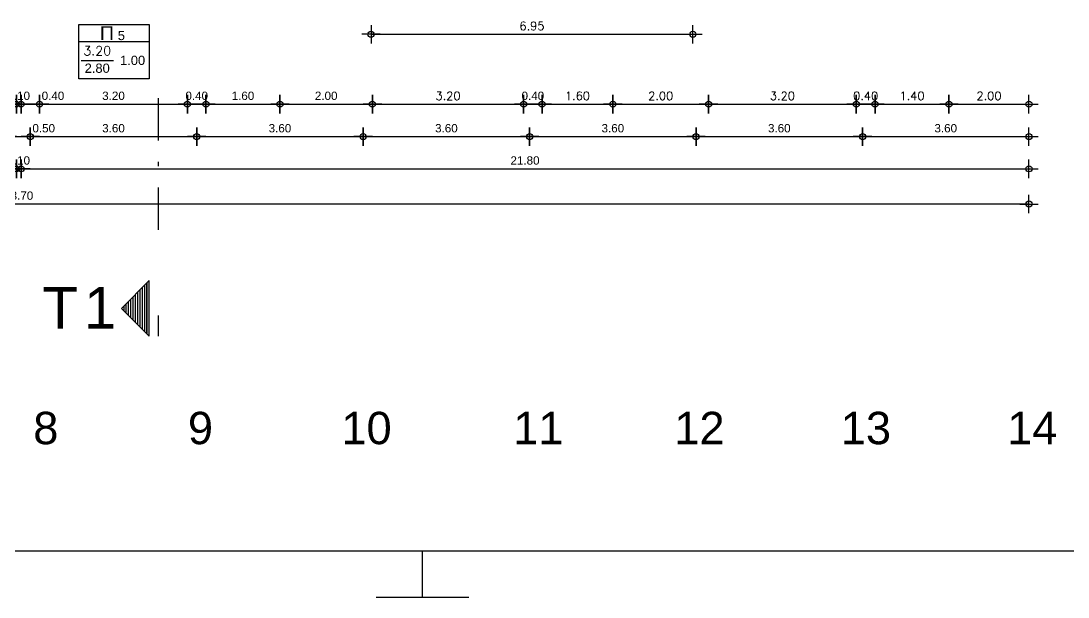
# Model space of a CAD drawing. Header units: metres. Extents: x 0 to 132, y -109 to 310.
# Drawn here: x 33.32 to 55.96, y 0 to 12.45 of the extents above; entities that cross this region are included whole.
import ezdxf

# ---------------------------------------------------------------- set-up
doc = ezdxf.new("R2010")
doc.units = ezdxf.units.M
doc.header["$LTSCALE"] = 0.036
doc.linetypes.add('DASHDOTX2', pattern=[50.8, 25.4, -12.7, 0, -12.7])
doc.layers.get('Defpoints').update_dxf_attribs({"color": 252})
for name, color, linetype in [('arxitektonika', 254, 'Continuous'), ('BORDER', 252, 'Continuous'), ('DIMBLK', 252, 'Continuous'), ('LAYER-ON', 252, 'Continuous'), ('MARKS', 252, 'Continuous')]:
    doc.layers.add(name, color=color, linetype=linetype)
doc.styles.add('COMU-N', font='arial.ttf')
doc.styles.get("Standard").update_dxf_attribs({"font": 'arial.ttf'})
doc.dimstyles.new('CADWDOT', dxfattribs={"dimscale": 0.1, "dimtxt": 1.8, "dimasz": 0.08, "dimexe": 2, "dimexo": 0, "dimgap": 0.09, "dimtad": 0, "dimrnd": 0.001, "dimzin": 0, "dimdsep": 46, "dimtxsty": 'Standard', "dimblk1": 'ARTDIM', "dimblk2": 'ARTDIM', "dimsah": 1, "dimcen": 0.09, "dimdle": 0.05, "dimse1": 1, "dimse2": 1, "dimadec": 0, "dimazin": 0, "dimtfac": 1, "dimtmove": 0, "dimatfit": 3, "dimldrblk": 'ARTDIM', "dimfxl": 2, "dimtvp": 0.9999, "dimtolj": 1, "dimtzin": 0, "dimarcsym": 0})

# ---------------------------------------------------------------- blocks, each defined once
blk = doc.blocks.new('art103')
at = {"layer": 'BORDER'}
blk.add_line((0.25, 0.25), (20.75, 0.25), dxfattribs=at)
at = {"layer": 'MARKS'}
for p, q in [((10.5, 0), (10.5, 0.25)), ((10.25, 0), (10.75, 0))]:
    blk.add_line(p, q, dxfattribs=at)
blk = doc.blocks.new('ARTDIM')
at = {"layer": 'DIMBLK'}
for p, q in [((-24.9975, 0), (24.9975, 0)), ((0, -24.9975), (0, 24.9975))]:
    blk.add_line(p, q, dxfattribs=at)
blk.add_circle((0, 0), 8.25, dxfattribs=at)
blk = doc.blocks.new('*D241')
at = {"layer": 'arxitektonika', "color": 0, "lineweight": -2}
blk.add_line((40.896, 12.165), (47.84, 12.165), dxfattribs=at)
at = {"layer": 'Defpoints', "color": 0, "transparency": 16777216}
for p in [(40.888, 12.683), (47.848, 12.683), (47.848, 12.165)]:
    blk.add_point(p, dxfattribs=at)
at = {"layer": 'arxitektonika', "color": 0, "lineweight": -2, "xscale": 0.008, "yscale": 0.008, "zscale": 0.008, "rotation": 180}
blk.add_blockref('ARTDIM', (40.888, 12.165), dxfattribs=at)
at = {"layer": 'arxitektonika', "color": 0, "lineweight": -2, "xscale": 0.008, "yscale": 0.008, "zscale": 0.008}
blk.add_blockref('ARTDIM', (47.848, 12.165), dxfattribs=at)
at = {"layer": 'arxitektonika', "color": 0, "insert": (44.368, 12.345), "char_height": 0.18, "attachment_point": 5}
blk.add_mtext('\\A1;{\\Fcomplex.shx;6.95}', dxfattribs=at)
blk = doc.blocks.new('*D109')
at = {"layer": 'arxitektonika', "color": 0, "lineweight": -2}
blk.add_line((31.226, 10.654), (33.21, 10.654), dxfattribs=at)
at = {"layer": 'Defpoints', "color": 0, "transparency": 16777216}
for p in [(33.218, 10.654), (31.218, 10.283), (33.218, 10.283)]:
    blk.add_point(p, dxfattribs=at)
at = {"layer": 'arxitektonika', "color": 0, "lineweight": -2, "xscale": 0.008, "yscale": 0.008, "zscale": 0.008, "rotation": 180}
blk.add_blockref('ARTDIM', (31.218, 10.654), dxfattribs=at)
at = {"layer": 'arxitektonika', "color": 0, "lineweight": -2, "xscale": 0.008, "yscale": 0.008, "zscale": 0.008}
blk.add_blockref('ARTDIM', (33.218, 10.654), dxfattribs=at)
at = {"layer": 'arxitektonika', "color": 0, "insert": (32.218, 10.834), "char_height": 0.18, "attachment_point": 5}
blk.add_mtext('\\A1;2.00', dxfattribs=at)
blk = doc.blocks.new('*D110')
at = {"layer": 'arxitektonika', "color": 0, "lineweight": -2}
blk.add_line((33.226, 10.654), (33.31, 10.654), dxfattribs=at)
at = {"layer": 'Defpoints', "color": 0, "transparency": 16777216}
for p in [(33.218, 12.433), (33.318, 12.433), (33.318, 10.654)]:
    blk.add_point(p, dxfattribs=at)
at = {"layer": 'arxitektonika', "color": 0, "lineweight": -2, "xscale": 0.008, "yscale": 0.008, "zscale": 0.008, "rotation": 180}
blk.add_blockref('ARTDIM', (33.218, 10.654), dxfattribs=at)
at = {"layer": 'arxitektonika', "color": 0, "lineweight": -2, "xscale": 0.008, "yscale": 0.008, "zscale": 0.008}
blk.add_blockref('ARTDIM', (33.318, 10.654), dxfattribs=at)
at = {"layer": 'arxitektonika', "color": 0, "insert": (33.268, 10.834), "char_height": 0.18, "attachment_point": 5}
blk.add_mtext('\\A1;0.10', dxfattribs=at)
blk = doc.blocks.new('*D111')
at = {"layer": 'arxitektonika', "color": 0, "lineweight": -2}
for p, q in [((33.326, 10.654), (33.71, 10.654)), ((33.718, 10.654), (34.293, 10.654))]:
    blk.add_line(p, q, dxfattribs=at)
at = {"layer": 'Defpoints', "color": 0, "transparency": 16777216}
for p in [(33.718, 10.654), (33.318, 10.283), (33.718, 10.283)]:
    blk.add_point(p, dxfattribs=at)
at = {"layer": 'arxitektonika', "color": 0, "lineweight": -2, "xscale": 0.008, "yscale": 0.008, "zscale": 0.008, "rotation": 180}
blk.add_blockref('ARTDIM', (33.318, 10.654), dxfattribs=at)
at = {"layer": 'arxitektonika', "color": 0, "lineweight": -2, "xscale": 0.008, "yscale": 0.008, "zscale": 0.008}
blk.add_blockref('ARTDIM', (33.718, 10.654), dxfattribs=at)
at = {"layer": 'arxitektonika', "color": 0, "insert": (34.009, 10.834), "char_height": 0.18, "attachment_point": 5}
blk.add_mtext('\\A1;0.40', dxfattribs=at)
blk = doc.blocks.new('*D112')
at = {"layer": 'arxitektonika', "color": 0, "lineweight": -2}
blk.add_line((33.726, 10.654), (36.91, 10.654), dxfattribs=at)
at = {"layer": 'Defpoints', "color": 0, "transparency": 16777216}
for p in [(36.918, 10.654), (33.718, 10.283), (36.918, 10.283)]:
    blk.add_point(p, dxfattribs=at)
at = {"layer": 'arxitektonika', "color": 0, "lineweight": -2, "xscale": 0.008, "yscale": 0.008, "zscale": 0.008, "rotation": 180}
blk.add_blockref('ARTDIM', (33.718, 10.654), dxfattribs=at)
at = {"layer": 'arxitektonika', "color": 0, "lineweight": -2, "xscale": 0.008, "yscale": 0.008, "zscale": 0.008}
blk.add_blockref('ARTDIM', (36.918, 10.654), dxfattribs=at)
at = {"layer": 'arxitektonika', "color": 0, "insert": (35.318, 10.834), "char_height": 0.18, "attachment_point": 5}
blk.add_mtext('\\A1;3.20', dxfattribs=at)
blk = doc.blocks.new('*D113')
at = {"layer": 'arxitektonika', "color": 0, "lineweight": -2}
blk.add_line((36.926, 10.654), (37.31, 10.654), dxfattribs=at)
at = {"layer": 'Defpoints', "color": 0, "transparency": 16777216}
for p in [(37.318, 10.654), (36.918, 10.283), (37.318, 10.283)]:
    blk.add_point(p, dxfattribs=at)
at = {"layer": 'arxitektonika', "color": 0, "lineweight": -2, "xscale": 0.008, "yscale": 0.008, "zscale": 0.008, "rotation": 180}
blk.add_blockref('ARTDIM', (36.918, 10.654), dxfattribs=at)
at = {"layer": 'arxitektonika', "color": 0, "lineweight": -2, "xscale": 0.008, "yscale": 0.008, "zscale": 0.008}
blk.add_blockref('ARTDIM', (37.318, 10.654), dxfattribs=at)
at = {"layer": 'arxitektonika', "color": 0, "insert": (37.118, 10.834), "char_height": 0.18, "attachment_point": 5}
blk.add_mtext('\\A1;0.40', dxfattribs=at)
blk = doc.blocks.new('*D114')
at = {"layer": 'arxitektonika', "color": 0, "lineweight": -2}
blk.add_line((37.326, 10.654), (38.91, 10.654), dxfattribs=at)
at = {"layer": 'Defpoints', "color": 0, "transparency": 16777216}
for p in [(38.918, 10.654), (37.318, 10.292), (38.918, 10.283)]:
    blk.add_point(p, dxfattribs=at)
at = {"layer": 'arxitektonika', "color": 0, "lineweight": -2, "xscale": 0.008, "yscale": 0.008, "zscale": 0.008, "rotation": 180}
blk.add_blockref('ARTDIM', (37.318, 10.654), dxfattribs=at)
at = {"layer": 'arxitektonika', "color": 0, "lineweight": -2, "xscale": 0.008, "yscale": 0.008, "zscale": 0.008}
blk.add_blockref('ARTDIM', (38.918, 10.654), dxfattribs=at)
at = {"layer": 'arxitektonika', "color": 0, "insert": (38.118, 10.834), "char_height": 0.18, "attachment_point": 5}
blk.add_mtext('\\A1;1.60', dxfattribs=at)
blk = doc.blocks.new('*D115')
at = {"layer": 'arxitektonika', "color": 0, "lineweight": -2}
blk.add_line((38.926, 10.654), (40.91, 10.654), dxfattribs=at)
at = {"layer": 'Defpoints', "color": 0, "transparency": 16777216}
for p in [(40.918, 10.654), (38.918, 10.283), (40.918, 10.283)]:
    blk.add_point(p, dxfattribs=at)
at = {"layer": 'arxitektonika', "color": 0, "lineweight": -2, "xscale": 0.008, "yscale": 0.008, "zscale": 0.008, "rotation": 180}
blk.add_blockref('ARTDIM', (38.918, 10.654), dxfattribs=at)
at = {"layer": 'arxitektonika', "color": 0, "lineweight": -2, "xscale": 0.008, "yscale": 0.008, "zscale": 0.008}
blk.add_blockref('ARTDIM', (40.918, 10.654), dxfattribs=at)
at = {"layer": 'arxitektonika', "color": 0, "insert": (39.918, 10.834), "char_height": 0.18, "attachment_point": 5}
blk.add_mtext('\\A1;2.00', dxfattribs=at)
blk = doc.blocks.new('*D116')
at = {"layer": 'arxitektonika', "color": 0, "lineweight": -2}
blk.add_line((40.926, 10.654), (44.18, 10.654), dxfattribs=at)
at = {"layer": 'Defpoints', "color": 0, "transparency": 16777216}
for p in [(44.188, 10.654), (40.918, 10.283), (44.188, 10.283)]:
    blk.add_point(p, dxfattribs=at)
at = {"layer": 'arxitektonika', "color": 0, "lineweight": -2, "xscale": 0.008, "yscale": 0.008, "zscale": 0.008, "rotation": 180}
blk.add_blockref('ARTDIM', (40.918, 10.654), dxfattribs=at)
at = {"layer": 'arxitektonika', "color": 0, "lineweight": -2, "xscale": 0.008, "yscale": 0.008, "zscale": 0.008}
blk.add_blockref('ARTDIM', (44.188, 10.654), dxfattribs=at)
at = {"layer": 'arxitektonika', "color": 0, "insert": (42.553, 10.834), "char_height": 0.18, "attachment_point": 5}
blk.add_mtext('\\A1;{\\Fcomplex.shx;3.20}', dxfattribs=at)
blk = doc.blocks.new('*D117')
at = {"layer": 'arxitektonika', "color": 0, "lineweight": -2}
blk.add_line((44.196, 10.654), (44.58, 10.654), dxfattribs=at)
at = {"layer": 'Defpoints', "color": 0, "transparency": 16777216}
for p in [(44.588, 10.654), (44.188, 10.283), (44.588, 10.283)]:
    blk.add_point(p, dxfattribs=at)
at = {"layer": 'arxitektonika', "color": 0, "lineweight": -2, "xscale": 0.008, "yscale": 0.008, "zscale": 0.008, "rotation": 180}
blk.add_blockref('ARTDIM', (44.188, 10.654), dxfattribs=at)
at = {"layer": 'arxitektonika', "color": 0, "lineweight": -2, "xscale": 0.008, "yscale": 0.008, "zscale": 0.008}
blk.add_blockref('ARTDIM', (44.588, 10.654), dxfattribs=at)
at = {"layer": 'arxitektonika', "color": 0, "insert": (44.388, 10.834), "char_height": 0.18, "attachment_point": 5}
blk.add_mtext('\\A1;0.40', dxfattribs=at)
blk = doc.blocks.new('*D118')
at = {"layer": 'arxitektonika', "color": 0, "lineweight": -2}
blk.add_line((44.596, 10.654), (46.11, 10.654), dxfattribs=at)
at = {"layer": 'Defpoints', "color": 0, "transparency": 16777216}
for p in [(46.118, 10.654), (44.588, 10.283), (46.118, 10.283)]:
    blk.add_point(p, dxfattribs=at)
at = {"layer": 'arxitektonika', "color": 0, "lineweight": -2, "xscale": 0.008, "yscale": 0.008, "zscale": 0.008, "rotation": 180}
blk.add_blockref('ARTDIM', (44.588, 10.654), dxfattribs=at)
at = {"layer": 'arxitektonika', "color": 0, "lineweight": -2, "xscale": 0.008, "yscale": 0.008, "zscale": 0.008}
blk.add_blockref('ARTDIM', (46.118, 10.654), dxfattribs=at)
at = {"layer": 'arxitektonika', "color": 0, "insert": (45.353, 10.834), "char_height": 0.18, "attachment_point": 5}
blk.add_mtext('\\A1;{\\Fcomplex.shx;1.60}', dxfattribs=at)
blk = doc.blocks.new('*D119')
at = {"layer": 'arxitektonika', "color": 0, "lineweight": -2}
blk.add_line((46.126, 10.654), (48.18, 10.654), dxfattribs=at)
at = {"layer": 'Defpoints', "color": 0, "transparency": 16777216}
for p in [(48.188, 10.654), (46.118, 10.283), (48.188, 10.283)]:
    blk.add_point(p, dxfattribs=at)
at = {"layer": 'arxitektonika', "color": 0, "lineweight": -2, "xscale": 0.008, "yscale": 0.008, "zscale": 0.008, "rotation": 180}
blk.add_blockref('ARTDIM', (46.118, 10.654), dxfattribs=at)
at = {"layer": 'arxitektonika', "color": 0, "lineweight": -2, "xscale": 0.008, "yscale": 0.008, "zscale": 0.008}
blk.add_blockref('ARTDIM', (48.188, 10.654), dxfattribs=at)
at = {"layer": 'arxitektonika', "color": 0, "insert": (47.153, 10.834), "char_height": 0.18, "attachment_point": 5}
blk.add_mtext('\\A1;{\\Fcomplex.shx;2.00}', dxfattribs=at)
blk = doc.blocks.new('*D120')
at = {"layer": 'arxitektonika', "color": 0, "lineweight": -2}
blk.add_line((48.196, 10.654), (51.373, 10.654), dxfattribs=at)
at = {"layer": 'Defpoints', "color": 0, "transparency": 16777216}
for p in [(51.381, 10.654), (48.188, 10.283), (51.381, 10.283)]:
    blk.add_point(p, dxfattribs=at)
at = {"layer": 'arxitektonika', "color": 0, "lineweight": -2, "xscale": 0.008, "yscale": 0.008, "zscale": 0.008, "rotation": 180}
blk.add_blockref('ARTDIM', (48.188, 10.654), dxfattribs=at)
at = {"layer": 'arxitektonika', "color": 0, "lineweight": -2, "xscale": 0.008, "yscale": 0.008, "zscale": 0.008}
blk.add_blockref('ARTDIM', (51.381, 10.654), dxfattribs=at)
at = {"layer": 'arxitektonika', "color": 0, "insert": (49.785, 10.834), "char_height": 0.18, "attachment_point": 5}
blk.add_mtext('\\A1;{\\Fcomplex.shx;3.20}', dxfattribs=at)
blk = doc.blocks.new('*D121')
at = {"layer": 'arxitektonika', "color": 0, "lineweight": -2}
blk.add_line((51.389, 10.654), (51.78, 10.654), dxfattribs=at)
at = {"layer": 'Defpoints', "color": 0, "transparency": 16777216}
for p in [(51.788, 10.654), (51.381, 10.283), (51.788, 10.283)]:
    blk.add_point(p, dxfattribs=at)
at = {"layer": 'arxitektonika', "color": 0, "lineweight": -2, "xscale": 0.008, "yscale": 0.008, "zscale": 0.008, "rotation": 180}
blk.add_blockref('ARTDIM', (51.381, 10.654), dxfattribs=at)
at = {"layer": 'arxitektonika', "color": 0, "lineweight": -2, "xscale": 0.008, "yscale": 0.008, "zscale": 0.008}
blk.add_blockref('ARTDIM', (51.788, 10.654), dxfattribs=at)
at = {"layer": 'arxitektonika', "color": 0, "insert": (51.585, 10.834), "char_height": 0.18, "attachment_point": 5}
blk.add_mtext('\\A1;{\\Fcomplex.shx;0.40}', dxfattribs=at)
blk = doc.blocks.new('*D122')
at = {"layer": 'arxitektonika', "color": 0, "lineweight": -2}
blk.add_line((51.796, 10.654), (53.38, 10.654), dxfattribs=at)
at = {"layer": 'Defpoints', "color": 0, "transparency": 16777216}
for p in [(53.388, 10.654), (51.788, 10.283), (53.388, 10.283)]:
    blk.add_point(p, dxfattribs=at)
at = {"layer": 'arxitektonika', "color": 0, "lineweight": -2, "xscale": 0.008, "yscale": 0.008, "zscale": 0.008, "rotation": 180}
blk.add_blockref('ARTDIM', (51.788, 10.654), dxfattribs=at)
at = {"layer": 'arxitektonika', "color": 0, "lineweight": -2, "xscale": 0.008, "yscale": 0.008, "zscale": 0.008}
blk.add_blockref('ARTDIM', (53.388, 10.654), dxfattribs=at)
at = {"layer": 'arxitektonika', "color": 0, "insert": (52.588, 10.834), "char_height": 0.18, "attachment_point": 5}
blk.add_mtext('\\A1;{\\Fcomplex.shx;1.40}', dxfattribs=at)
blk = doc.blocks.new('*D123')
at = {"layer": 'arxitektonika', "color": 0, "lineweight": -2}
blk.add_line((53.396, 10.654), (55.11, 10.654), dxfattribs=at)
at = {"layer": 'Defpoints', "color": 0, "transparency": 16777216}
for p in [(55.118, 10.654), (53.388, 10.283), (55.118, 10.283)]:
    blk.add_point(p, dxfattribs=at)
at = {"layer": 'arxitektonika', "color": 0, "lineweight": -2, "xscale": 0.008, "yscale": 0.008, "zscale": 0.008, "rotation": 180}
blk.add_blockref('ARTDIM', (53.388, 10.654), dxfattribs=at)
at = {"layer": 'arxitektonika', "color": 0, "lineweight": -2, "xscale": 0.008, "yscale": 0.008, "zscale": 0.008}
blk.add_blockref('ARTDIM', (55.118, 10.654), dxfattribs=at)
at = {"layer": 'arxitektonika', "color": 0, "insert": (54.253, 10.834), "char_height": 0.18, "attachment_point": 5}
blk.add_mtext('\\A1;{\\Fcomplex.shx;2.00}', dxfattribs=at)
blk = doc.blocks.new('*D124')
at = {"layer": 'arxitektonika', "color": 0, "lineweight": -2}
blk.add_line((11.426, 9.256), (33.21, 9.256), dxfattribs=at)
at = {"layer": 'Defpoints', "color": 0, "transparency": 16777216}
for p in [(11.418, 11.417), (33.218, 11.417), (33.218, 9.256)]:
    blk.add_point(p, dxfattribs=at)
at = {"layer": 'arxitektonika', "color": 0, "lineweight": -2, "xscale": 0.008, "yscale": 0.008, "zscale": 0.008, "rotation": 180}
blk.add_blockref('ARTDIM', (11.418, 9.256), dxfattribs=at)
at = {"layer": 'arxitektonika', "color": 0, "lineweight": -2, "xscale": 0.008, "yscale": 0.008, "zscale": 0.008}
blk.add_blockref('ARTDIM', (33.218, 9.256), dxfattribs=at)
at = {"layer": 'arxitektonika', "color": 0, "insert": (22.318, 9.436), "char_height": 0.18, "attachment_point": 5}
blk.add_mtext('\\A1;21.80', dxfattribs=at)
blk = doc.blocks.new('*D125')
at = {"layer": 'arxitektonika', "color": 0, "lineweight": -2}
blk.add_line((33.226, 9.256), (33.31, 9.256), dxfattribs=at)
at = {"layer": 'Defpoints', "color": 0, "transparency": 16777216}
for p in [(33.218, 11.82), (33.318, 11.82), (33.318, 9.256)]:
    blk.add_point(p, dxfattribs=at)
at = {"layer": 'arxitektonika', "color": 0, "lineweight": -2, "xscale": 0.008, "yscale": 0.008, "zscale": 0.008, "rotation": 180}
blk.add_blockref('ARTDIM', (33.218, 9.256), dxfattribs=at)
at = {"layer": 'arxitektonika', "color": 0, "lineweight": -2, "xscale": 0.008, "yscale": 0.008, "zscale": 0.008}
blk.add_blockref('ARTDIM', (33.318, 9.256), dxfattribs=at)
at = {"layer": 'arxitektonika', "color": 0, "insert": (33.268, 9.436), "char_height": 0.18, "attachment_point": 5}
blk.add_mtext('\\A1;0.10', dxfattribs=at)
blk = doc.blocks.new('*D126')
at = {"layer": 'arxitektonika', "color": 0, "lineweight": -2}
blk.add_line((33.326, 9.256), (55.11, 9.256), dxfattribs=at)
at = {"layer": 'Defpoints', "color": 0, "transparency": 16777216}
for p in [(33.318, 12.035), (55.118, 12.035), (55.118, 9.256)]:
    blk.add_point(p, dxfattribs=at)
at = {"layer": 'arxitektonika', "color": 0, "lineweight": -2, "xscale": 0.008, "yscale": 0.008, "zscale": 0.008, "rotation": 180}
blk.add_blockref('ARTDIM', (33.318, 9.256), dxfattribs=at)
at = {"layer": 'arxitektonika', "color": 0, "lineweight": -2, "xscale": 0.008, "yscale": 0.008, "zscale": 0.008}
blk.add_blockref('ARTDIM', (55.118, 9.256), dxfattribs=at)
at = {"layer": 'arxitektonika', "color": 0, "insert": (44.218, 9.436), "char_height": 0.18, "attachment_point": 5}
blk.add_mtext('\\A1;21.80', dxfattribs=at)
blk = doc.blocks.new('*D127')
at = {"layer": 'arxitektonika', "color": 0, "lineweight": -2}
blk.add_line((55.11, 8.496), (11.426, 8.496), dxfattribs=at)
at = {"layer": 'Defpoints', "color": 0, "transparency": 16777216}
for p in [(11.418, 12.035), (55.118, 12.035), (11.418, 8.496)]:
    blk.add_point(p, dxfattribs=at)
at = {"layer": 'arxitektonika', "color": 0, "lineweight": -2, "xscale": 0.008, "yscale": 0.008, "zscale": 0.008, "rotation": 180}
blk.add_blockref('ARTDIM', (11.418, 8.496), dxfattribs=at)
at = {"layer": 'arxitektonika', "color": 0, "lineweight": -2, "xscale": 0.008, "yscale": 0.008, "zscale": 0.008}
blk.add_blockref('ARTDIM', (55.118, 8.496), dxfattribs=at)
at = {"layer": 'arxitektonika', "color": 0, "insert": (33.268, 8.676), "char_height": 0.18, "attachment_point": 5}
blk.add_mtext('\\A1;43.70', dxfattribs=at)
blk = doc.blocks.new('*D175')
at = {"layer": 'arxitektonika', "color": 0, "lineweight": -2}
for p, q in [((33.026, 9.953), (33.51, 9.953)), ((33.518, 9.953), (34.093, 9.953))]:
    blk.add_line(p, q, dxfattribs=at)
at = {"layer": 'Defpoints', "color": 0, "transparency": 16777216}
for p in [(33.518, 9.953), (33.018, 4.383), (33.518, 4.383)]:
    blk.add_point(p, dxfattribs=at)
at = {"layer": 'arxitektonika', "color": 0, "lineweight": -2, "xscale": 0.008, "yscale": 0.008, "zscale": 0.008, "rotation": 180}
blk.add_blockref('ARTDIM', (33.018, 9.953), dxfattribs=at)
at = {"layer": 'arxitektonika', "color": 0, "lineweight": -2, "xscale": 0.008, "yscale": 0.008, "zscale": 0.008}
blk.add_blockref('ARTDIM', (33.518, 9.953), dxfattribs=at)
at = {"layer": 'arxitektonika', "color": 0, "insert": (33.809, 10.133), "char_height": 0.18, "attachment_point": 5}
blk.add_mtext('\\A1;0.50', dxfattribs=at)
blk = doc.blocks.new('*D176')
at = {"layer": 'arxitektonika', "color": 0, "lineweight": -2}
blk.add_line((33.526, 9.953), (37.11, 9.953), dxfattribs=at)
at = {"layer": 'Defpoints', "color": 0, "transparency": 16777216}
for p in [(37.118, 9.953), (33.518, 4.341), (37.118, 4.383)]:
    blk.add_point(p, dxfattribs=at)
at = {"layer": 'arxitektonika', "color": 0, "lineweight": -2, "xscale": 0.008, "yscale": 0.008, "zscale": 0.008, "rotation": 180}
blk.add_blockref('ARTDIM', (33.518, 9.953), dxfattribs=at)
at = {"layer": 'arxitektonika', "color": 0, "lineweight": -2, "xscale": 0.008, "yscale": 0.008, "zscale": 0.008}
blk.add_blockref('ARTDIM', (37.118, 9.953), dxfattribs=at)
at = {"layer": 'arxitektonika', "color": 0, "insert": (35.318, 10.133), "char_height": 0.18, "attachment_point": 5}
blk.add_mtext('\\A1;3.60', dxfattribs=at)
blk = doc.blocks.new('*D177')
at = {"layer": 'arxitektonika', "color": 0, "lineweight": -2}
blk.add_line((37.126, 9.953), (40.71, 9.953), dxfattribs=at)
at = {"layer": 'Defpoints', "color": 0, "transparency": 16777216}
for p in [(40.718, 9.953), (37.118, 4.383), (40.718, 4.383)]:
    blk.add_point(p, dxfattribs=at)
at = {"layer": 'arxitektonika', "color": 0, "lineweight": -2, "xscale": 0.008, "yscale": 0.008, "zscale": 0.008, "rotation": 180}
blk.add_blockref('ARTDIM', (37.118, 9.953), dxfattribs=at)
at = {"layer": 'arxitektonika', "color": 0, "lineweight": -2, "xscale": 0.008, "yscale": 0.008, "zscale": 0.008}
blk.add_blockref('ARTDIM', (40.718, 9.953), dxfattribs=at)
at = {"layer": 'arxitektonika', "color": 0, "insert": (38.918, 10.133), "char_height": 0.18, "attachment_point": 5}
blk.add_mtext('\\A1;3.60', dxfattribs=at)
blk = doc.blocks.new('*D178')
at = {"layer": 'arxitektonika', "color": 0, "lineweight": -2}
blk.add_line((40.726, 9.953), (44.31, 9.953), dxfattribs=at)
at = {"layer": 'Defpoints', "color": 0, "transparency": 16777216}
for p in [(44.318, 9.953), (40.718, 4.383), (44.318, 4.383)]:
    blk.add_point(p, dxfattribs=at)
at = {"layer": 'arxitektonika', "color": 0, "lineweight": -2, "xscale": 0.008, "yscale": 0.008, "zscale": 0.008, "rotation": 180}
blk.add_blockref('ARTDIM', (40.718, 9.953), dxfattribs=at)
at = {"layer": 'arxitektonika', "color": 0, "lineweight": -2, "xscale": 0.008, "yscale": 0.008, "zscale": 0.008}
blk.add_blockref('ARTDIM', (44.318, 9.953), dxfattribs=at)
at = {"layer": 'arxitektonika', "color": 0, "insert": (42.518, 10.133), "char_height": 0.18, "attachment_point": 5}
blk.add_mtext('\\A1;3.60', dxfattribs=at)
blk = doc.blocks.new('*D179')
at = {"layer": 'arxitektonika', "color": 0, "lineweight": -2}
blk.add_line((44.326, 9.953), (47.91, 9.953), dxfattribs=at)
at = {"layer": 'Defpoints', "color": 0, "transparency": 16777216}
for p in [(47.918, 9.953), (44.318, 4.383), (47.918, 4.383)]:
    blk.add_point(p, dxfattribs=at)
at = {"layer": 'arxitektonika', "color": 0, "lineweight": -2, "xscale": 0.008, "yscale": 0.008, "zscale": 0.008, "rotation": 180}
blk.add_blockref('ARTDIM', (44.318, 9.953), dxfattribs=at)
at = {"layer": 'arxitektonika', "color": 0, "lineweight": -2, "xscale": 0.008, "yscale": 0.008, "zscale": 0.008}
blk.add_blockref('ARTDIM', (47.918, 9.953), dxfattribs=at)
at = {"layer": 'arxitektonika', "color": 0, "insert": (46.118, 10.133), "char_height": 0.18, "attachment_point": 5}
blk.add_mtext('\\A1;3.60', dxfattribs=at)
blk = doc.blocks.new('*D180')
at = {"layer": 'arxitektonika', "color": 0, "lineweight": -2}
blk.add_line((47.926, 9.953), (51.51, 9.953), dxfattribs=at)
at = {"layer": 'Defpoints', "color": 0, "transparency": 16777216}
for p in [(51.518, 9.953), (47.918, 4.383), (51.518, 4.383)]:
    blk.add_point(p, dxfattribs=at)
at = {"layer": 'arxitektonika', "color": 0, "lineweight": -2, "xscale": 0.008, "yscale": 0.008, "zscale": 0.008, "rotation": 180}
blk.add_blockref('ARTDIM', (47.918, 9.953), dxfattribs=at)
at = {"layer": 'arxitektonika', "color": 0, "lineweight": -2, "xscale": 0.008, "yscale": 0.008, "zscale": 0.008}
blk.add_blockref('ARTDIM', (51.518, 9.953), dxfattribs=at)
at = {"layer": 'arxitektonika', "color": 0, "insert": (49.718, 10.133), "char_height": 0.18, "attachment_point": 5}
blk.add_mtext('\\A1;3.60', dxfattribs=at)
blk = doc.blocks.new('*D181')
at = {"layer": 'arxitektonika', "color": 0, "lineweight": -2}
blk.add_line((51.526, 9.953), (55.11, 9.953), dxfattribs=at)
at = {"layer": 'Defpoints', "color": 0, "transparency": 16777216}
for p in [(55.118, 9.953), (51.518, 4.383), (55.118, 4.383)]:
    blk.add_point(p, dxfattribs=at)
at = {"layer": 'arxitektonika', "color": 0, "lineweight": -2, "xscale": 0.008, "yscale": 0.008, "zscale": 0.008, "rotation": 180}
blk.add_blockref('ARTDIM', (51.518, 9.953), dxfattribs=at)
at = {"layer": 'arxitektonika', "color": 0, "lineweight": -2, "xscale": 0.008, "yscale": 0.008, "zscale": 0.008}
blk.add_blockref('ARTDIM', (55.118, 9.953), dxfattribs=at)
at = {"layer": 'arxitektonika', "color": 0, "insert": (53.318, 10.133), "char_height": 0.18, "attachment_point": 5}
blk.add_mtext('\\A1;3.60', dxfattribs=at)

msp = doc.modelspace()

# ---------------------------------------------------------------- linework, layer by layer
at = {"layer": 'arxitektonika'}
for p, q in [((36.093, 12), (34.568, 12)), ((34.618, 11.6), (35.318, 11.6)), ((35.488, 6.239), (36.088, 6.839)), ((36.088, 6.239), (36.088, 6.839)), ((35.838, 6.589), (35.838, 5.889)), ((35.888, 6.639), (35.888, 5.839)), ((35.938, 6.689), (35.938, 5.789)), ((35.988, 6.739), (35.988, 5.739)), ((36.038, 6.789), (36.038, 5.689)), ((36.038, 5.689), (36.038, 6.789)), ((36.038, 6.789), (36.038, 5.689)), ((35.638, 6.389), (35.638, 6.089)), ((35.688, 6.439), (35.688, 6.039)), ((35.738, 6.489), (35.738, 5.989)), ((35.788, 6.539), (35.788, 5.939)), ((35.488, 6.239), (36.088, 5.639)), ((35.538, 6.289), (35.538, 6.189)), ((35.588, 6.339), (35.588, 6.139)), ((36.088, 5.639), (36.088, 6.239))]:
    msp.add_line(p, q, dxfattribs=at)
at = {"layer": 'arxitektonika', "linetype": 'DASHDOTX2'}
for p, q in [((36.288, 7.939), (36.288, 11.14)), ((36.288, 5.639), (36.288, 6.088))]:
    msp.add_line(p, q, dxfattribs=at)
at = {"layer": 'arxitektonika'}
msp.add_lwpolyline([(34.568, 12.378), (36.093, 12.378), (36.093, 11.2), (34.568, 11.2), (34.568, 12.378)], dxfattribs=at)

# ---------------------------------------------------------------- block references
at = {"layer": 'LAYER-ON', "xscale": 4, "yscale": 4, "zscale": 4}
msp.add_blockref('art103', (0, 0), dxfattribs=at)

# ---------------------------------------------------------------- texts
at = {"layer": 'arxitektonika', "style": 'COMU-N'}
for s, height, p in [('Π', 0.3, (35.024, 12.039)), ('5', 0.2, (35.411, 12.039)), ('Τ', 0.9, (33.782, 5.803)), ('1', 0.9, (34.68, 5.803)), ('8', 0.7, (33.582, 3.304)), ('9', 0.7, (36.927, 3.304)), ('10', 0.7, (40.247, 3.304)), ('11', 0.7, (43.963, 3.304)), ('12', 0.7, (47.447, 3.304)), ('13', 0.7, (51.047, 3.304)), ('14', 0.7, (54.647, 3.304))]:
    msp.add_text(s, height=height, dxfattribs=at).set_placement(p)
at = {"layer": 'arxitektonika', "linetype": 'ByBlock', "char_height": 0.2, "attachment_point": 5, "style": 'COMU-N'}
for s, insert in [('{\\Fcomplex.shx;3.20}', (34.966, 11.808)), ('1.00', (35.731, 11.6)), ('2.80', (34.966, 11.43))]:
    msp.add_mtext(s, dxfattribs=dict(at, insert=insert))

# ---------------------------------------------------------------- dimensions: what is measured, and where the dimension line sits
at = {"layer": 'arxitektonika'}
for base, p1, p2, text, picture, middle in [((47.848, 12.165), (40.888, 12.683), (47.848, 12.683), '{\\Fcomplex.shx;6.95}', '*D241', (44.368, 12.345)), ((44.188, 10.654), (40.918, 10.283), (44.188, 10.283), '{\\Fcomplex.shx;3.20}', '*D116', (42.553, 10.834)), ((46.118, 10.654), (44.588, 10.283), (46.118, 10.283), '{\\Fcomplex.shx;1.60}', '*D118', (45.353, 10.834)), ((48.188, 10.654), (46.118, 10.283), (48.188, 10.283), '{\\Fcomplex.shx;2.00}', '*D119', (47.153, 10.834)), ((51.381, 10.654), (48.188, 10.283), (51.381, 10.283), '{\\Fcomplex.shx;3.20}', '*D120', (49.785, 10.834)), ((53.388, 10.654), (51.788, 10.283), (53.388, 10.283), '{\\Fcomplex.shx;1.40}', '*D122', (52.588, 10.834)), ((55.118, 10.654), (53.388, 10.283), (55.118, 10.283), '{\\Fcomplex.shx;2.00}', '*D123', (54.253, 10.834))]:
    dim = msp.add_linear_dim(base=base, p1=p1, p2=p2, text=text, dimstyle='CADWDOT', dxfattribs=at)
    dim.commit()
    dim.dimension.update_dxf_attribs({"geometry": picture, "text_midpoint": middle})
for base, p1, p2, picture, middle in [((33.318, 10.654), (33.218, 12.433), (33.318, 12.433), '*D110', (33.268, 10.654)), ((33.318, 9.256), (33.218, 11.82), (33.318, 11.82), '*D125', (33.268, 9.256)), ((37.318, 10.654), (36.918, 10.283), (37.318, 10.283), '*D113', (37.118, 10.654)), ((44.588, 10.654), (44.188, 10.283), (44.588, 10.283), '*D117', (44.388, 10.654))]:
    dim = msp.add_linear_dim(base=base, p1=p1, p2=p2, dimstyle='CADWDOT', dxfattribs=at)
    dim.commit()
    dim.dimension.update_dxf_attribs({"geometry": picture, "text_midpoint": middle, "dimtype": 160})
for base, p1, p2, picture, middle in [((11.418, 8.496), (55.118, 12.035), (11.418, 12.035), '*D127', (33.268, 8.676)), ((55.118, 9.256), (33.318, 12.035), (55.118, 12.035), '*D126', (44.218, 9.436)), ((33.218, 9.256), (11.418, 11.417), (33.218, 11.417), '*D124', (22.318, 9.436)), ((33.218, 10.654), (31.218, 10.283), (33.218, 10.283), '*D109', (32.218, 10.834)), ((33.718, 10.654), (33.318, 10.283), (33.718, 10.283), '*D111', (34.009, 10.834)), ((36.918, 10.654), (33.718, 10.283), (36.918, 10.283), '*D112', (35.318, 10.834)), ((38.918, 10.654), (37.318, 10.292), (38.918, 10.283), '*D114', (38.118, 10.834)), ((40.918, 10.654), (38.918, 10.283), (40.918, 10.283), '*D115', (39.918, 10.834)), ((33.518, 9.953), (33.018, 4.383), (33.518, 4.383), '*D175', (33.809, 10.133)), ((37.118, 9.953), (33.518, 4.341), (37.118, 4.383), '*D176', (35.318, 10.133)), ((40.718, 9.953), (37.118, 4.383), (40.718, 4.383), '*D177', (38.918, 10.133)), ((44.318, 9.953), (40.718, 4.383), (44.318, 4.383), '*D178', (42.518, 10.133)), ((47.918, 9.953), (44.318, 4.383), (47.918, 4.383), '*D179', (46.118, 10.133)), ((51.518, 9.953), (47.918, 4.383), (51.518, 4.383), '*D180', (49.718, 10.133)), ((55.118, 9.953), (51.518, 4.383), (55.118, 4.383), '*D181', (53.318, 10.133))]:
    dim = msp.add_linear_dim(base=base, p1=p1, p2=p2, dimstyle='CADWDOT', dxfattribs=at)
    dim.commit()
    dim.dimension.update_dxf_attribs({"geometry": picture, "text_midpoint": middle})
dim = msp.add_linear_dim(base=(51.788, 10.654), p1=(51.381, 10.283), p2=(51.788, 10.283), text='{\\Fcomplex.shx;0.40}', dimstyle='CADWDOT', dxfattribs=at)
dim.commit()
dim.dimension.update_dxf_attribs({"geometry": '*D121', "text_midpoint": (51.585, 10.654), "dimtype": 160})

doc.saveas('drawing.dxf')
